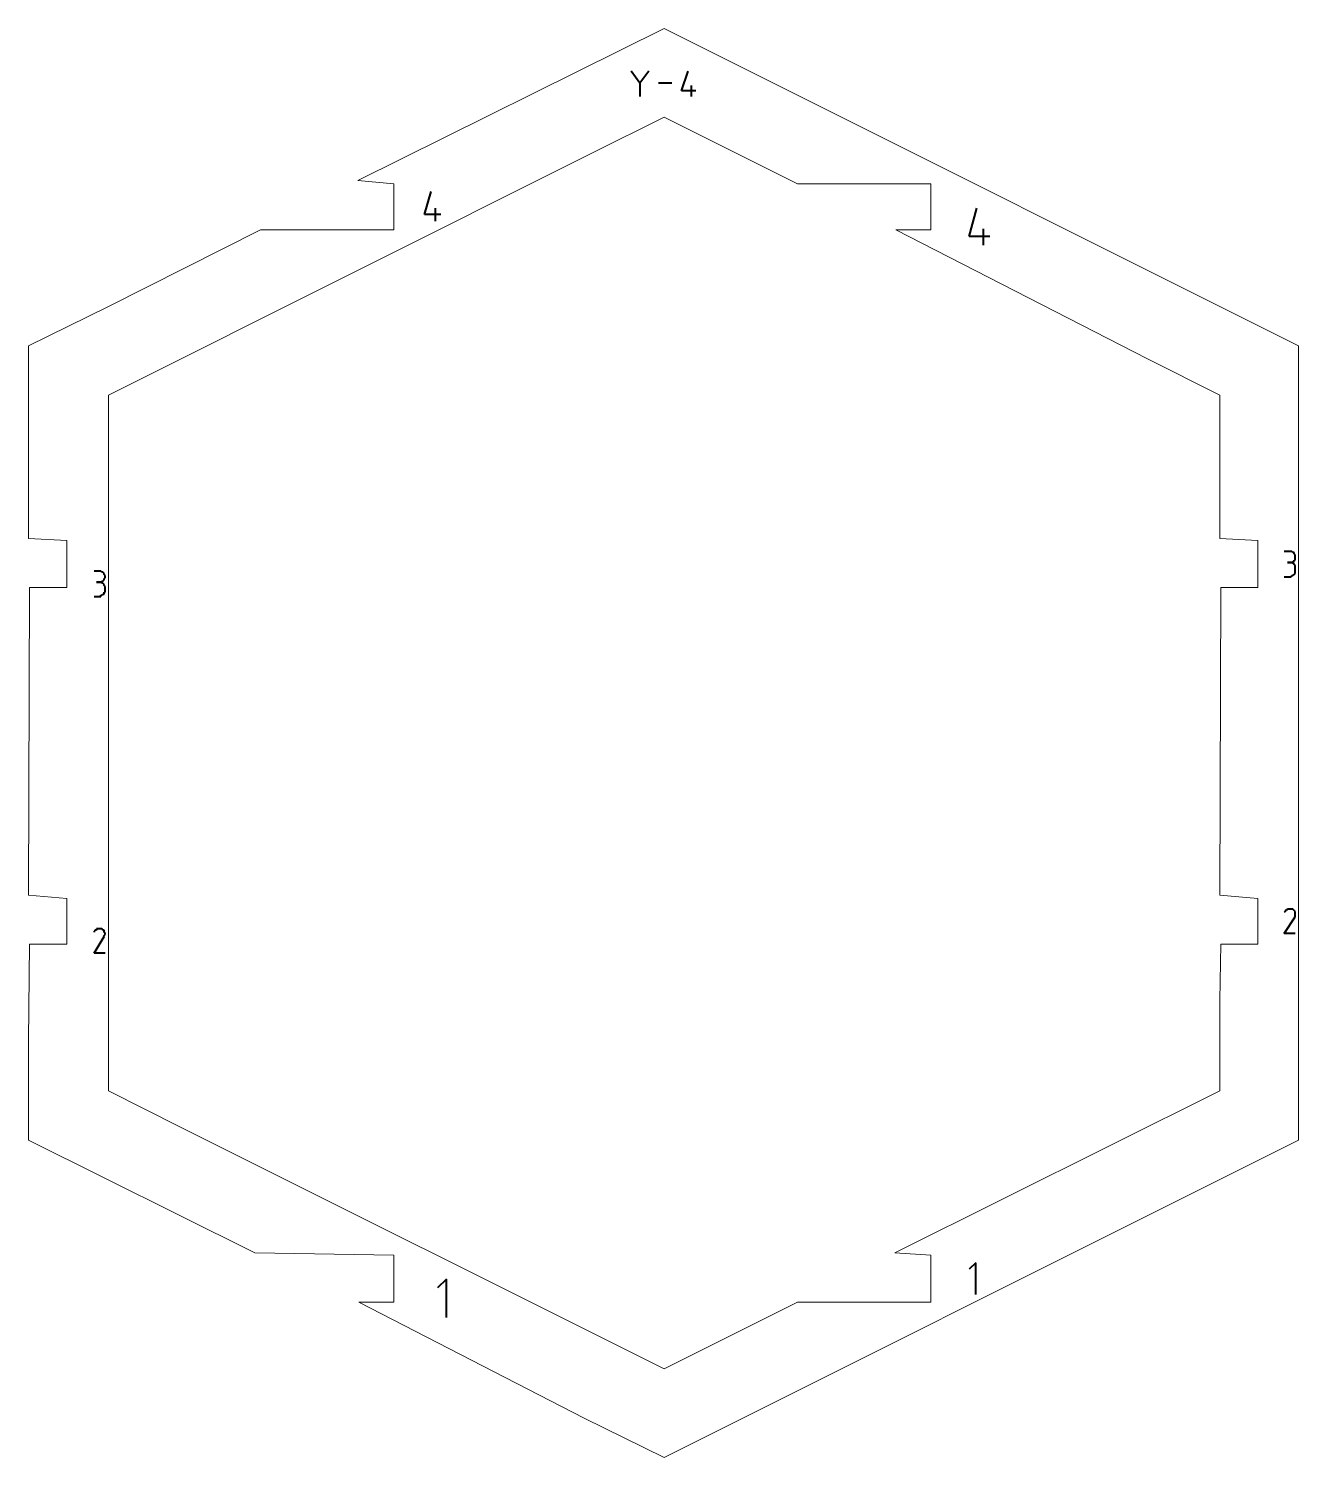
# Model space of a CAD drawing. Header units: centimetres. Extents: x -11.8 to 14.4, y -10.2 to 6.2.
# Drawn here: x 2.31 to 8.11, y -3.38 to 3.15 of the extents above; entities that cross this region are included whole.
import ezdxf

# ---------------------------------------------------------------- set-up
doc = ezdxf.new("R2010")
doc.units = ezdxf.units.CM
doc.header["$MEASUREMENT"] = 0
doc.layers.add('layer 1', color=7, linetype='Continuous')

msp = doc.modelspace()

# ---------------------------------------------------------------- linework, layer by layer
at = {"layer": 'layer 1', "color": 5, "lineweight": 13}
for points in [[(5.21385, 3.14612), (5.21385, 3.14612), (3.8138, 2.45106), (3.8138, 2.45106)], [(5.57394, 2.96607), (5.57394, 2.96607), (5.21385, 3.14612), (5.21385, 3.14612)], [(8.11408, 1.69607), (8.11408, 1.69607), (5.57394, 2.96607), (5.57394, 2.96607)], [(8.11408, 1.69607), (8.11408, 1.69607), (5.57394, 2.96607), (5.57394, 2.96607)], [(4.8839, 2.57607), (4.8839, 2.57607), (5.21385, 2.74104), (5.21385, 2.74104)], [(4.8839, 2.57607), (4.8839, 2.57607), (5.21385, 2.74104), (5.21385, 2.74104)], [(5.21385, 2.74104), (5.21385, 2.74104), (5.82397, 2.43611), (5.82397, 2.43611)], [(5.21385, 2.74104), (5.21385, 2.74104), (5.82397, 2.43611), (5.82397, 2.43611)], [(2.67371, 1.47104), (2.67371, 1.47104), (4.8839, 2.57607), (4.8839, 2.57607)], [(2.67371, 1.47104), (2.67371, 1.47104), (4.8839, 2.57607), (4.8839, 2.57607)], [(3.8138, 2.45106), (3.8138, 2.45106), (3.97877, 2.43611), (3.97877, 2.43611)], [(3.8138, 2.45106), (3.8138, 2.45106), (3.97877, 2.43611), (3.97877, 2.43611)], [(3.97877, 2.43611), (3.97877, 2.43611), (3.97877, 2.22603), (3.97877, 2.22603)], [(3.97877, 2.43611), (3.97877, 2.43611), (3.97877, 2.22603), (3.97877, 2.22603)], [(5.82397, 2.43611), (5.82397, 2.43611), (6.43397, 2.43611), (6.43397, 2.43611)], [(5.82397, 2.43611), (5.82397, 2.43611), (6.43397, 2.43611), (6.43397, 2.43611)], [(6.43397, 2.43611), (6.43397, 2.43611), (6.43397, 2.22603), (6.43397, 2.22603)], [(6.43397, 2.43611), (6.43397, 2.43611), (6.43397, 2.22603), (6.43397, 2.22603)], [(3.36877, 2.22603), (3.36877, 2.22603), (2.67371, 1.87612), (2.67371, 1.87612)], [(3.36877, 2.22603), (3.36877, 2.22603), (2.67371, 1.87612), (2.67371, 1.87612)], [(3.97877, 2.22603), (3.97877, 2.22603), (3.36877, 2.22603), (3.36877, 2.22603)], [(3.97877, 2.22603), (3.97877, 2.22603), (3.36877, 2.22603), (3.36877, 2.22603)], [(6.43397, 2.22603), (6.43397, 2.22603), (6.27403, 2.22603), (6.27403, 2.22603)], [(6.27403, 2.22603), (6.27403, 2.22603), (7.42404, 1.63601), (7.42404, 1.63601)], [(6.43397, 2.22603), (6.43397, 2.22603), (6.27403, 2.22603), (6.27403, 2.22603)], [(6.27403, 2.22603), (6.27403, 2.22603), (7.42404, 1.63601), (7.42404, 1.63601)], [(2.67371, 1.87612), (2.67371, 1.87612), (2.30872, 1.69607), (2.30872, 1.69607)], [(2.67371, 1.87612), (2.67371, 1.87612), (2.30872, 1.69607), (2.30872, 1.69607)], [(2.30872, 1.69607), (2.30872, 1.69607), (2.30872, 0.81606), (2.30872, 0.81606)], [(2.30872, 1.69607), (2.30872, 1.69607), (2.30872, 0.81606), (2.30872, 0.81606)], [(7.42404, 1.63601), (7.42404, 1.63601), (7.75411, 1.47104), (7.75411, 1.47104)], [(7.42404, 1.63601), (7.42404, 1.63601), (7.75411, 1.47104), (7.75411, 1.47104)], [(8.11408, 1.24099), (8.11408, 1.24099), (8.11408, 1.69607), (8.11408, 1.69607)], [(8.11408, 1.24099), (8.11408, 1.24099), (8.11408, 1.69607), (8.11408, 1.69607)], [(2.67371, 1.06107), (2.67371, 1.06107), (2.67371, 1.47104), (2.67371, 1.47104)], [(2.67371, 1.06107), (2.67371, 1.06107), (2.67371, 1.47104), (2.67371, 1.47104)], [(7.75411, 1.47104), (7.75411, 1.47104), (7.75411, 0.81606), (7.75411, 0.81606)], [(7.75411, 1.47104), (7.75411, 1.47104), (7.75411, 0.81606), (7.75411, 0.81606)], [(8.11408, -1.93402), (8.11408, -1.93402), (8.11408, 1.24099), (8.11408, 1.24099)], [(8.11408, -1.93402), (8.11408, -1.93402), (8.11408, 1.24099), (8.11408, 1.24099)], [(2.67371, -1.70912), (2.67371, -1.70912), (2.67371, 1.06107), (2.67371, 1.06107)], [(2.67371, -1.70912), (2.67371, -1.70912), (2.67371, 1.06107), (2.67371, 1.06107)], [(2.30872, 0.81606), (2.30872, 0.81606), (2.48374, 0.80601), (2.48374, 0.80601)], [(2.30872, 0.81606), (2.30872, 0.81606), (2.48374, 0.80601), (2.48374, 0.80601)], [(2.48374, 0.80601), (2.48374, 0.80601), (2.48374, 0.59104), (2.48374, 0.59104)], [(2.48374, 0.80601), (2.48374, 0.80601), (2.48374, 0.59104), (2.48374, 0.59104)], [(7.75411, 0.81606), (7.75411, 0.81606), (7.92913, 0.80601), (7.92913, 0.80601)], [(7.75411, 0.81606), (7.75411, 0.81606), (7.92913, 0.80601), (7.92913, 0.80601)], [(7.92913, 0.80601), (7.92913, 0.80601), (7.92913, 0.59104), (7.92913, 0.59104)], [(7.92913, 0.80601), (7.92913, 0.80601), (7.92913, 0.59104), (7.92913, 0.59104)], [(2.31361, 0.59104), (2.31361, 0.59104), (2.30872, -0.81404), (2.30872, -0.81404)], [(2.31361, 0.59104), (2.31361, 0.59104), (2.30872, -0.81404), (2.30872, -0.81404)], [(2.48374, 0.59104), (2.48374, 0.59104), (2.31361, 0.59104), (2.31361, 0.59104)], [(2.48374, 0.59104), (2.48374, 0.59104), (2.31361, 0.59104), (2.31361, 0.59104)], [(7.75914, 0.59104), (7.75914, 0.59104), (7.75411, -0.81404), (7.75411, -0.81404)], [(7.75914, 0.59104), (7.75914, 0.59104), (7.75411, -0.81404), (7.75411, -0.81404)], [(7.92913, 0.59104), (7.92913, 0.59104), (7.75914, 0.59104), (7.75914, 0.59104)], [(7.92913, 0.59104), (7.92913, 0.59104), (7.75914, 0.59104), (7.75914, 0.59104)], [(2.30872, -0.81404), (2.30872, -0.81404), (2.48374, -0.82899), (2.48374, -0.82899)], [(2.30872, -0.81404), (2.30872, -0.81404), (2.48374, -0.82899), (2.48374, -0.82899)], [(2.48374, -0.82899), (2.48374, -0.82899), (2.48374, -1.03907), (2.48374, -1.03907)], [(2.48374, -0.82899), (2.48374, -0.82899), (2.48374, -1.03907), (2.48374, -1.03907)], [(7.75411, -0.81404), (7.75411, -0.81404), (7.92913, -0.82899), (7.92913, -0.82899)], [(7.75411, -0.81404), (7.75411, -0.81404), (7.92913, -0.82899), (7.92913, -0.82899)], [(7.92913, -0.82899), (7.92913, -0.82899), (7.92913, -1.03907), (7.92913, -1.03907)], [(7.92913, -0.82899), (7.92913, -0.82899), (7.92913, -1.03907), (7.92913, -1.03907)], [(2.31361, -1.03907), (2.31361, -1.03907), (2.30872, -1.47907), (2.30872, -1.47907)], [(2.31361, -1.03907), (2.31361, -1.03907), (2.30872, -1.47907), (2.30872, -1.47907)], [(2.48374, -1.03907), (2.48374, -1.03907), (2.31361, -1.03907), (2.31361, -1.03907)], [(2.48374, -1.03907), (2.48374, -1.03907), (2.31361, -1.03907), (2.31361, -1.03907)], [(7.75914, -1.03907), (7.75914, -1.03907), (7.75411, -1.29412), (7.75411, -1.29412)], [(7.75914, -1.03907), (7.75914, -1.03907), (7.75411, -1.29412), (7.75411, -1.29412)], [(7.92913, -1.03907), (7.92913, -1.03907), (7.75914, -1.03907), (7.75914, -1.03907)], [(7.92913, -1.03907), (7.92913, -1.03907), (7.75914, -1.03907), (7.75914, -1.03907)], [(7.75411, -1.29412), (7.75411, -1.29412), (7.75411, -1.70912), (7.75411, -1.70912)], [(7.75411, -1.29412), (7.75411, -1.29412), (7.75411, -1.70912), (7.75411, -1.70912)], [(2.30872, -1.47907), (2.30872, -1.47907), (2.30872, -1.93402), (2.30872, -1.93402)], [(2.30872, -1.47907), (2.30872, -1.47907), (2.30872, -1.93402), (2.30872, -1.93402)], [(3.00378, -1.87409), (3.00378, -1.87409), (2.67371, -1.70912), (2.67371, -1.70912)], [(3.00378, -1.87409), (3.00378, -1.87409), (2.67371, -1.70912), (2.67371, -1.70912)], [(7.75411, -1.70912), (7.75411, -1.70912), (6.269, -2.44916), (6.269, -2.44916)], [(7.75411, -1.70912), (7.75411, -1.70912), (6.269, -2.44916), (6.269, -2.44916)], [(5.21385, -2.97912), (5.21385, -2.97912), (3.00378, -1.87409), (3.00378, -1.87409)], [(5.21385, -2.97912), (5.21385, -2.97912), (3.00378, -1.87409), (3.00378, -1.87409)], [(2.30872, -1.93402), (2.30872, -1.93402), (3.34377, -2.44916), (3.34377, -2.44916)], [(2.30872, -1.93402), (2.30872, -1.93402), (3.34377, -2.44916), (3.34377, -2.44916)], [(7.75411, -2.11407), (7.75411, -2.11407), (8.11408, -1.93402), (8.11408, -1.93402)], [(7.75411, -2.11407), (7.75411, -2.11407), (8.11408, -1.93402), (8.11408, -1.93402)], [(5.21385, -3.3842), (5.21385, -3.3842), (7.75411, -2.11407), (7.75411, -2.11407)], [(5.21385, -3.3842), (5.21385, -3.3842), (7.75411, -2.11407), (7.75411, -2.11407)], [(3.34377, -2.44916), (3.34377, -2.44916), (3.97877, -2.45909), (3.97877, -2.45909)], [(3.34377, -2.44916), (3.34377, -2.44916), (3.97877, -2.45909), (3.97877, -2.45909)], [(3.97877, -2.45909), (3.97877, -2.45909), (3.97877, -2.67406), (3.97877, -2.67406)], [(3.97877, -2.45909), (3.97877, -2.45909), (3.97877, -2.67406), (3.97877, -2.67406)], [(6.269, -2.44916), (6.269, -2.44916), (6.43397, -2.45909), (6.43397, -2.45909)], [(6.269, -2.44916), (6.269, -2.44916), (6.43397, -2.45909), (6.43397, -2.45909)], [(6.43397, -2.45909), (6.43397, -2.45909), (6.43397, -2.67406), (6.43397, -2.67406)], [(6.43397, -2.45909), (6.43397, -2.45909), (6.43397, -2.67406), (6.43397, -2.67406)], [(3.97877, -2.67406), (3.97877, -2.67406), (3.81882, -2.67406), (3.81882, -2.67406)], [(3.81882, -2.67406), (3.81882, -2.67406), (4.84885, -3.20415), (4.84885, -3.20415)], [(3.97877, -2.67406), (3.97877, -2.67406), (3.81882, -2.67406), (3.81882, -2.67406)], [(3.81882, -2.67406), (3.81882, -2.67406), (4.84885, -3.20415), (4.84885, -3.20415)], [(5.82397, -2.67406), (5.82397, -2.67406), (5.54391, -2.81416), (5.54391, -2.81416)], [(5.82397, -2.67406), (5.82397, -2.67406), (5.54391, -2.81416), (5.54391, -2.81416)], [(6.43397, -2.67406), (6.43397, -2.67406), (5.82397, -2.67406), (5.82397, -2.67406)], [(6.43397, -2.67406), (6.43397, -2.67406), (5.82397, -2.67406), (5.82397, -2.67406)], [(5.54391, -2.81416), (5.54391, -2.81416), (5.21385, -2.97912), (5.21385, -2.97912)], [(5.54391, -2.81416), (5.54391, -2.81416), (5.21385, -2.97912), (5.21385, -2.97912)], [(4.84885, -3.20415), (4.84885, -3.20415), (5.21385, -3.3842), (5.21385, -3.3842)], [(4.84885, -3.20415), (4.84885, -3.20415), (5.21385, -3.3842), (5.21385, -3.3842)]]:
    msp.add_open_spline(points, degree=3, dxfattribs=at)
at = {"layer": 'layer 1', "color": 1, "lineweight": 40}
for points in [[(5.10391, 2.89609), (5.10391, 2.89609), (5.06382, 2.95112), (5.06382, 2.95112)], [(5.10391, 2.89609), (5.10391, 2.89609), (5.06382, 2.95112), (5.06382, 2.95112)], [(5.14386, 2.95112), (5.14386, 2.95112), (5.10391, 2.89609), (5.10391, 2.89609)], [(5.14386, 2.95112), (5.14386, 2.95112), (5.10391, 2.89609), (5.10391, 2.89609)], [(5.29388, 2.86103), (5.29388, 2.86103), (5.32391, 2.95112), (5.32391, 2.95112)], [(5.29388, 2.86103), (5.29388, 2.86103), (5.32391, 2.95112), (5.32391, 2.95112)], [(5.10391, 2.90111), (5.10391, 2.90111), (5.10391, 2.83603), (5.10391, 2.83603)], [(5.10391, 2.90111), (5.10391, 2.90111), (5.10391, 2.83603), (5.10391, 2.83603)], [(5.2489, 2.89609), (5.2489, 2.89609), (5.18884, 2.89609), (5.18884, 2.89609)], [(5.2489, 2.89609), (5.2489, 2.89609), (5.18884, 2.89609), (5.18884, 2.89609)], [(5.33886, 2.83603), (5.33886, 2.83603), (5.33886, 2.88603), (5.33886, 2.88603)], [(5.33886, 2.83603), (5.33886, 2.83603), (5.33886, 2.88603), (5.33886, 2.88603)], [(5.35897, 2.86103), (5.35897, 2.86103), (5.29388, 2.86103), (5.29388, 2.86103)], [(5.35897, 2.86103), (5.35897, 2.86103), (5.29388, 2.86103), (5.29388, 2.86103)], [(4.11886, 2.29601), (4.11886, 2.29601), (4.14876, 2.40105), (4.14876, 2.40105)], [(4.11886, 2.29601), (4.11886, 2.29601), (4.14876, 2.40105), (4.14876, 2.40105)], [(4.19387, 2.29601), (4.19387, 2.29601), (4.11886, 2.29601), (4.11886, 2.29601)], [(4.19387, 2.29601), (4.19387, 2.29601), (4.11886, 2.29601), (4.11886, 2.29601)], [(4.16887, 2.26611), (4.16887, 2.26611), (4.16887, 2.32604), (4.16887, 2.32604)], [(4.16887, 2.26611), (4.16887, 2.26611), (4.16887, 2.32604), (4.16887, 2.32604)], [(6.60899, 2.19613), (6.60899, 2.19613), (6.64405, 2.32604), (6.64405, 2.32604)], [(6.60899, 2.19613), (6.60899, 2.19613), (6.64405, 2.32604), (6.64405, 2.32604)], [(6.67395, 2.15605), (6.67395, 2.15605), (6.67395, 2.23106), (6.67395, 2.23106)], [(6.67395, 2.15605), (6.67395, 2.15605), (6.67395, 2.23106), (6.67395, 2.23106)], [(6.70398, 2.19613), (6.70398, 2.19613), (6.60899, 2.19613), (6.60899, 2.19613)], [(6.70398, 2.19613), (6.70398, 2.19613), (6.60899, 2.19613), (6.60899, 2.19613)], [(8.07412, 0.756), (8.07412, 0.756), (8.04912, 0.756), (8.04912, 0.756)], [(8.07412, 0.756), (8.07412, 0.756), (8.04912, 0.756), (8.04912, 0.756)], [(8.07915, 0.756), (8.07915, 0.756), (8.07412, 0.756), (8.07412, 0.756)], [(8.07915, 0.756), (8.07915, 0.756), (8.07412, 0.756), (8.07412, 0.756)], [(8.08405, 0.756), (8.08405, 0.756), (8.07915, 0.756), (8.07915, 0.756)], [(8.08405, 0.756), (8.08405, 0.756), (8.07915, 0.756), (8.07915, 0.756)], [(8.08907, 0.75098), (8.08907, 0.75098), (8.08405, 0.756), (8.08405, 0.756)], [(8.08907, 0.75098), (8.08907, 0.75098), (8.08405, 0.756), (8.08405, 0.756)], [(8.0941, 0.75098), (8.0941, 0.75098), (8.08907, 0.75098), (8.08907, 0.75098)], [(8.0941, 0.75098), (8.0941, 0.75098), (8.08907, 0.75098), (8.08907, 0.75098)], [(8.0941, 0.74595), (8.0941, 0.74595), (8.0941, 0.75098), (8.0941, 0.75098)], [(8.0941, 0.74595), (8.0941, 0.74595), (8.0941, 0.75098), (8.0941, 0.75098)], [(8.09913, 0.74106), (8.09913, 0.74106), (8.0941, 0.74595), (8.0941, 0.74595)], [(8.09913, 0.74106), (8.09913, 0.74106), (8.0941, 0.74595), (8.0941, 0.74595)], [(8.09913, 0.73603), (8.09913, 0.73603), (8.09913, 0.74106), (8.09913, 0.74106)], [(8.09913, 0.74106), (8.09913, 0.74106), (8.09913, 0.74106), (8.09913, 0.74106)], [(8.09913, 0.73603), (8.09913, 0.73603), (8.09913, 0.74106), (8.09913, 0.74106)], [(8.09913, 0.74106), (8.09913, 0.74106), (8.09913, 0.74106), (8.09913, 0.74106)], [(8.09913, 0.731), (8.09913, 0.731), (8.09913, 0.73603), (8.09913, 0.73603)], [(8.09913, 0.731), (8.09913, 0.731), (8.09913, 0.73603), (8.09913, 0.73603)], [(8.09913, 0.72597), (8.09913, 0.72597), (8.09913, 0.731), (8.09913, 0.731)], [(8.09913, 0.731), (8.09913, 0.731), (8.09913, 0.731), (8.09913, 0.731)], [(8.09913, 0.72597), (8.09913, 0.72597), (8.09913, 0.731), (8.09913, 0.731)], [(8.09913, 0.731), (8.09913, 0.731), (8.09913, 0.731), (8.09913, 0.731)], [(8.09913, 0.72108), (8.09913, 0.72108), (8.09913, 0.72597), (8.09913, 0.72597)], [(8.09913, 0.72108), (8.09913, 0.72108), (8.09913, 0.72597), (8.09913, 0.72597)], [(8.09913, 0.71605), (8.09913, 0.71605), (8.09913, 0.72108), (8.09913, 0.72108)], [(8.09913, 0.71605), (8.09913, 0.71605), (8.09913, 0.72108), (8.09913, 0.72108)], [(2.63376, 0.66605), (2.63376, 0.66605), (2.60875, 0.66605), (2.60875, 0.66605)], [(2.63376, 0.66605), (2.63376, 0.66605), (2.60875, 0.66605), (2.60875, 0.66605)], [(2.63865, 0.66605), (2.63865, 0.66605), (2.63376, 0.66605), (2.63376, 0.66605)], [(2.63865, 0.66605), (2.63865, 0.66605), (2.63376, 0.66605), (2.63376, 0.66605)], [(2.64368, 0.66102), (2.64368, 0.66102), (2.63865, 0.66605), (2.63865, 0.66605)], [(2.63865, 0.66605), (2.63865, 0.66605), (2.63865, 0.66605), (2.63865, 0.66605)], [(2.64368, 0.66102), (2.64368, 0.66102), (2.63865, 0.66605), (2.63865, 0.66605)], [(2.63865, 0.66605), (2.63865, 0.66605), (2.63865, 0.66605), (2.63865, 0.66605)], [(2.6487, 0.66102), (2.6487, 0.66102), (2.64368, 0.66102), (2.64368, 0.66102)], [(2.6487, 0.66102), (2.6487, 0.66102), (2.64368, 0.66102), (2.64368, 0.66102)], [(2.65374, 0.65599), (2.65374, 0.65599), (2.6487, 0.66102), (2.6487, 0.66102)], [(2.65374, 0.65599), (2.65374, 0.65599), (2.6487, 0.66102), (2.6487, 0.66102)], [(2.65374, 0.65096), (2.65374, 0.65096), (2.65374, 0.65599), (2.65374, 0.65599)], [(2.65374, 0.65096), (2.65374, 0.65096), (2.65374, 0.65599), (2.65374, 0.65599)], [(8.07412, 0.706), (8.07412, 0.706), (8.06407, 0.706), (8.06407, 0.706)], [(8.06407, 0.706), (8.06407, 0.706), (8.07412, 0.706), (8.07412, 0.706)], [(8.07412, 0.706), (8.07412, 0.706), (8.06407, 0.706), (8.06407, 0.706)], [(8.06407, 0.706), (8.06407, 0.706), (8.07412, 0.706), (8.07412, 0.706)], [(8.07915, 0.706), (8.07915, 0.706), (8.07412, 0.706), (8.07412, 0.706)], [(8.07412, 0.706), (8.07412, 0.706), (8.07412, 0.706), (8.07412, 0.706)], [(8.07412, 0.706), (8.07412, 0.706), (8.07915, 0.706), (8.07915, 0.706)], [(8.07915, 0.706), (8.07915, 0.706), (8.07412, 0.706), (8.07412, 0.706)], [(8.07412, 0.706), (8.07412, 0.706), (8.07412, 0.706), (8.07412, 0.706)], [(8.07412, 0.706), (8.07412, 0.706), (8.07915, 0.706), (8.07915, 0.706)], [(8.08405, 0.706), (8.08405, 0.706), (8.07915, 0.706), (8.07915, 0.706)], [(8.07915, 0.706), (8.07915, 0.706), (8.08405, 0.706), (8.08405, 0.706)], [(8.08405, 0.706), (8.08405, 0.706), (8.07915, 0.706), (8.07915, 0.706)], [(8.07915, 0.706), (8.07915, 0.706), (8.08405, 0.706), (8.08405, 0.706)], [(8.08405, 0.706), (8.08405, 0.706), (8.08907, 0.71103), (8.08907, 0.71103)], [(8.08405, 0.706), (8.08405, 0.706), (8.08907, 0.71103), (8.08907, 0.71103)], [(8.08907, 0.70097), (8.08907, 0.70097), (8.08405, 0.706), (8.08405, 0.706)], [(8.08907, 0.70097), (8.08907, 0.70097), (8.08405, 0.706), (8.08405, 0.706)], [(8.08907, 0.71103), (8.08907, 0.71103), (8.0941, 0.71103), (8.0941, 0.71103)], [(8.08907, 0.71103), (8.08907, 0.71103), (8.0941, 0.71103), (8.0941, 0.71103)], [(8.0941, 0.70097), (8.0941, 0.70097), (8.08907, 0.70097), (8.08907, 0.70097)], [(8.0941, 0.70097), (8.0941, 0.70097), (8.08907, 0.70097), (8.08907, 0.70097)], [(8.0941, 0.71103), (8.0941, 0.71103), (8.0941, 0.71605), (8.0941, 0.71605)], [(8.0941, 0.71605), (8.0941, 0.71605), (8.09913, 0.71605), (8.09913, 0.71605)], [(8.0941, 0.71103), (8.0941, 0.71103), (8.0941, 0.71605), (8.0941, 0.71605)], [(8.0941, 0.71605), (8.0941, 0.71605), (8.09913, 0.71605), (8.09913, 0.71605)], [(8.0941, 0.69608), (8.0941, 0.69608), (8.0941, 0.70097), (8.0941, 0.70097)], [(8.0941, 0.69608), (8.0941, 0.69608), (8.0941, 0.70097), (8.0941, 0.70097)], [(8.09913, 0.69105), (8.09913, 0.69105), (8.0941, 0.69608), (8.0941, 0.69608)], [(8.09913, 0.69105), (8.09913, 0.69105), (8.0941, 0.69608), (8.0941, 0.69608)], [(8.0941, 0.65096), (8.0941, 0.65096), (8.09913, 0.65599), (8.09913, 0.65599)], [(8.0941, 0.65096), (8.0941, 0.65096), (8.09913, 0.65599), (8.09913, 0.65599)], [(8.09913, 0.68602), (8.09913, 0.68602), (8.09913, 0.69105), (8.09913, 0.69105)], [(8.09913, 0.69105), (8.09913, 0.69105), (8.09913, 0.69105), (8.09913, 0.69105)], [(8.09913, 0.68602), (8.09913, 0.68602), (8.09913, 0.69105), (8.09913, 0.69105)], [(8.09913, 0.69105), (8.09913, 0.69105), (8.09913, 0.69105), (8.09913, 0.69105)], [(8.09913, 0.681), (8.09913, 0.681), (8.09913, 0.68602), (8.09913, 0.68602)], [(8.09913, 0.681), (8.09913, 0.681), (8.09913, 0.68602), (8.09913, 0.68602)], [(8.09913, 0.66605), (8.09913, 0.66605), (8.09913, 0.681), (8.09913, 0.681)], [(8.09913, 0.681), (8.09913, 0.681), (8.09913, 0.681), (8.09913, 0.681)], [(8.09913, 0.66605), (8.09913, 0.66605), (8.09913, 0.681), (8.09913, 0.681)], [(8.09913, 0.681), (8.09913, 0.681), (8.09913, 0.681), (8.09913, 0.681)], [(8.09913, 0.66102), (8.09913, 0.66102), (8.09913, 0.66605), (8.09913, 0.66605)], [(8.09913, 0.66102), (8.09913, 0.66102), (8.09913, 0.66605), (8.09913, 0.66605)], [(8.09913, 0.65599), (8.09913, 0.65599), (8.09913, 0.66102), (8.09913, 0.66102)], [(8.09913, 0.66102), (8.09913, 0.66102), (8.09913, 0.66102), (8.09913, 0.66102)], [(8.09913, 0.65599), (8.09913, 0.65599), (8.09913, 0.66102), (8.09913, 0.66102)], [(8.09913, 0.66102), (8.09913, 0.66102), (8.09913, 0.66102), (8.09913, 0.66102)], [(2.63376, 0.61604), (2.63376, 0.61604), (2.61867, 0.61604), (2.61867, 0.61604)], [(2.61867, 0.61604), (2.61867, 0.61604), (2.63376, 0.61604), (2.63376, 0.61604)], [(2.63376, 0.61604), (2.63376, 0.61604), (2.61867, 0.61604), (2.61867, 0.61604)], [(2.61867, 0.61604), (2.61867, 0.61604), (2.63376, 0.61604), (2.63376, 0.61604)], [(2.63865, 0.61604), (2.63865, 0.61604), (2.63376, 0.61604), (2.63376, 0.61604)], [(2.63376, 0.61604), (2.63376, 0.61604), (2.63376, 0.61604), (2.63376, 0.61604)], [(2.63376, 0.61604), (2.63376, 0.61604), (2.63865, 0.61604), (2.63865, 0.61604)], [(2.63865, 0.61604), (2.63865, 0.61604), (2.63376, 0.61604), (2.63376, 0.61604)], [(2.63376, 0.61604), (2.63376, 0.61604), (2.63376, 0.61604), (2.63376, 0.61604)], [(2.63376, 0.61604), (2.63376, 0.61604), (2.63865, 0.61604), (2.63865, 0.61604)], [(2.63865, 0.61604), (2.63865, 0.61604), (2.64368, 0.62107), (2.64368, 0.62107)], [(2.63865, 0.61604), (2.63865, 0.61604), (2.64368, 0.62107), (2.64368, 0.62107)], [(2.64368, 0.61101), (2.64368, 0.61101), (2.63865, 0.61604), (2.63865, 0.61604)], [(2.63865, 0.61604), (2.63865, 0.61604), (2.63865, 0.61604), (2.63865, 0.61604)], [(2.63865, 0.61604), (2.63865, 0.61604), (2.63865, 0.61604), (2.63865, 0.61604)], [(2.64368, 0.61101), (2.64368, 0.61101), (2.63865, 0.61604), (2.63865, 0.61604)], [(2.63865, 0.61604), (2.63865, 0.61604), (2.63865, 0.61604), (2.63865, 0.61604)], [(2.63865, 0.61604), (2.63865, 0.61604), (2.63865, 0.61604), (2.63865, 0.61604)], [(2.64368, 0.62107), (2.64368, 0.62107), (2.6487, 0.62107), (2.6487, 0.62107)], [(2.64368, 0.62107), (2.64368, 0.62107), (2.6487, 0.62107), (2.6487, 0.62107)], [(2.6487, 0.61101), (2.6487, 0.61101), (2.64368, 0.61101), (2.64368, 0.61101)], [(2.6487, 0.61101), (2.6487, 0.61101), (2.64368, 0.61101), (2.64368, 0.61101)], [(2.6487, 0.62107), (2.6487, 0.62107), (2.65374, 0.62596), (2.65374, 0.62596)], [(2.6487, 0.62107), (2.6487, 0.62107), (2.65374, 0.62596), (2.65374, 0.62596)], [(2.65374, 0.60599), (2.65374, 0.60599), (2.6487, 0.61101), (2.6487, 0.61101)], [(2.65374, 0.60599), (2.65374, 0.60599), (2.6487, 0.61101), (2.6487, 0.61101)], [(2.65876, 0.64607), (2.65876, 0.64607), (2.65374, 0.65096), (2.65374, 0.65096)], [(2.65374, 0.65096), (2.65374, 0.65096), (2.65374, 0.65096), (2.65374, 0.65096)], [(2.65876, 0.64607), (2.65876, 0.64607), (2.65374, 0.65096), (2.65374, 0.65096)], [(2.65374, 0.65096), (2.65374, 0.65096), (2.65374, 0.65096), (2.65374, 0.65096)], [(2.65374, 0.63099), (2.65374, 0.63099), (2.65876, 0.63602), (2.65876, 0.63602)], [(2.65374, 0.63099), (2.65374, 0.63099), (2.65876, 0.63602), (2.65876, 0.63602)], [(2.65374, 0.62596), (2.65374, 0.62596), (2.65374, 0.63099), (2.65374, 0.63099)], [(2.65374, 0.62596), (2.65374, 0.62596), (2.65374, 0.63099), (2.65374, 0.63099)], [(2.65374, 0.62596), (2.65374, 0.62596), (2.65374, 0.62596), (2.65374, 0.62596)], [(2.65374, 0.62596), (2.65374, 0.62596), (2.65374, 0.62596), (2.65374, 0.62596)], [(2.65374, 0.60096), (2.65374, 0.60096), (2.65374, 0.60599), (2.65374, 0.60599)], [(2.65374, 0.60096), (2.65374, 0.60096), (2.65374, 0.60599), (2.65374, 0.60599)], [(2.65876, 0.59606), (2.65876, 0.59606), (2.65374, 0.60096), (2.65374, 0.60096)], [(2.65374, 0.60096), (2.65374, 0.60096), (2.65374, 0.60096), (2.65374, 0.60096)], [(2.65876, 0.59606), (2.65876, 0.59606), (2.65374, 0.60096), (2.65374, 0.60096)], [(2.65374, 0.60096), (2.65374, 0.60096), (2.65374, 0.60096), (2.65374, 0.60096)], [(2.65876, 0.64104), (2.65876, 0.64104), (2.65876, 0.64607), (2.65876, 0.64607)], [(2.65876, 0.64104), (2.65876, 0.64104), (2.65876, 0.64607), (2.65876, 0.64607)], [(2.65876, 0.63602), (2.65876, 0.63602), (2.65876, 0.64104), (2.65876, 0.64104)], [(2.65876, 0.64104), (2.65876, 0.64104), (2.65876, 0.64104), (2.65876, 0.64104)], [(2.65876, 0.63602), (2.65876, 0.63602), (2.65876, 0.64104), (2.65876, 0.64104)], [(2.65876, 0.64104), (2.65876, 0.64104), (2.65876, 0.64104), (2.65876, 0.64104)], [(2.65876, 0.59104), (2.65876, 0.59104), (2.65876, 0.59606), (2.65876, 0.59606)], [(2.65876, 0.59104), (2.65876, 0.59104), (2.65876, 0.59606), (2.65876, 0.59606)], [(2.65876, 0.57596), (2.65876, 0.57596), (2.65876, 0.59104), (2.65876, 0.59104)], [(2.65876, 0.59104), (2.65876, 0.59104), (2.65876, 0.59104), (2.65876, 0.59104)], [(2.65876, 0.57596), (2.65876, 0.57596), (2.65876, 0.59104), (2.65876, 0.59104)], [(2.65876, 0.59104), (2.65876, 0.59104), (2.65876, 0.59104), (2.65876, 0.59104)], [(8.04912, 0.64104), (8.04912, 0.64104), (8.07412, 0.64104), (8.07412, 0.64104)], [(8.04912, 0.64104), (8.04912, 0.64104), (8.07412, 0.64104), (8.07412, 0.64104)], [(8.07412, 0.64104), (8.07412, 0.64104), (8.07412, 0.64104), (8.07412, 0.64104)], [(8.07412, 0.64104), (8.07412, 0.64104), (8.07915, 0.64104), (8.07915, 0.64104)], [(8.07412, 0.64104), (8.07412, 0.64104), (8.07412, 0.64104), (8.07412, 0.64104)], [(8.07412, 0.64104), (8.07412, 0.64104), (8.07915, 0.64104), (8.07915, 0.64104)], [(8.07915, 0.64104), (8.07915, 0.64104), (8.08405, 0.64607), (8.08405, 0.64607)], [(8.07915, 0.64104), (8.07915, 0.64104), (8.08405, 0.64607), (8.08405, 0.64607)], [(8.08405, 0.64607), (8.08405, 0.64607), (8.08907, 0.64607), (8.08907, 0.64607)], [(8.08405, 0.64607), (8.08405, 0.64607), (8.08907, 0.64607), (8.08907, 0.64607)], [(8.08907, 0.64607), (8.08907, 0.64607), (8.0941, 0.65096), (8.0941, 0.65096)], [(8.08907, 0.64607), (8.08907, 0.64607), (8.0941, 0.65096), (8.0941, 0.65096)], [(8.0941, 0.65096), (8.0941, 0.65096), (8.0941, 0.65096), (8.0941, 0.65096)], [(8.0941, 0.65096), (8.0941, 0.65096), (8.0941, 0.65096), (8.0941, 0.65096)], [(2.60875, 0.55095), (2.60875, 0.55095), (2.63376, 0.55095), (2.63376, 0.55095)], [(2.60875, 0.55095), (2.60875, 0.55095), (2.63376, 0.55095), (2.63376, 0.55095)], [(2.63376, 0.55095), (2.63376, 0.55095), (2.63376, 0.55095), (2.63376, 0.55095)], [(2.63376, 0.55095), (2.63376, 0.55095), (2.63865, 0.55095), (2.63865, 0.55095)], [(2.63376, 0.55095), (2.63376, 0.55095), (2.63376, 0.55095), (2.63376, 0.55095)], [(2.63376, 0.55095), (2.63376, 0.55095), (2.63865, 0.55095), (2.63865, 0.55095)], [(2.63865, 0.55095), (2.63865, 0.55095), (2.63865, 0.55598), (2.63865, 0.55598)], [(2.63865, 0.55598), (2.63865, 0.55598), (2.64368, 0.55598), (2.64368, 0.55598)], [(2.63865, 0.55095), (2.63865, 0.55095), (2.63865, 0.55598), (2.63865, 0.55598)], [(2.63865, 0.55598), (2.63865, 0.55598), (2.64368, 0.55598), (2.64368, 0.55598)], [(2.64368, 0.55598), (2.64368, 0.55598), (2.6487, 0.56101), (2.6487, 0.56101)], [(2.64368, 0.55598), (2.64368, 0.55598), (2.6487, 0.56101), (2.6487, 0.56101)], [(2.6487, 0.56101), (2.6487, 0.56101), (2.65374, 0.56101), (2.65374, 0.56101)], [(2.6487, 0.56101), (2.6487, 0.56101), (2.65374, 0.56101), (2.65374, 0.56101)], [(2.65374, 0.56603), (2.65374, 0.56603), (2.65374, 0.57106), (2.65374, 0.57106)], [(2.65374, 0.57106), (2.65374, 0.57106), (2.65876, 0.57106), (2.65876, 0.57106)], [(2.65374, 0.56603), (2.65374, 0.56603), (2.65374, 0.57106), (2.65374, 0.57106)], [(2.65374, 0.57106), (2.65374, 0.57106), (2.65876, 0.57106), (2.65876, 0.57106)], [(2.65374, 0.56101), (2.65374, 0.56101), (2.65374, 0.56603), (2.65374, 0.56603)], [(2.65374, 0.56101), (2.65374, 0.56101), (2.65374, 0.56603), (2.65374, 0.56603)], [(2.65876, 0.57106), (2.65876, 0.57106), (2.65876, 0.57596), (2.65876, 0.57596)], [(2.65876, 0.57106), (2.65876, 0.57106), (2.65876, 0.57596), (2.65876, 0.57596)], [(8.05415, -0.88905), (8.05415, -0.88905), (8.04912, -0.89407), (8.04912, -0.89407)], [(8.05415, -0.88905), (8.05415, -0.88905), (8.04912, -0.89407), (8.04912, -0.89407)], [(8.04912, -0.98906), (8.04912, -0.98906), (8.09913, -0.91405), (8.09913, -0.91405)], [(8.04912, -0.98906), (8.04912, -0.98906), (8.09913, -0.91405), (8.09913, -0.91405)], [(8.05904, -0.88402), (8.05904, -0.88402), (8.05415, -0.88402), (8.05415, -0.88402)], [(8.05415, -0.88402), (8.05415, -0.88402), (8.05415, -0.88905), (8.05415, -0.88905)], [(8.05904, -0.88402), (8.05904, -0.88402), (8.05415, -0.88402), (8.05415, -0.88402)], [(8.05415, -0.88402), (8.05415, -0.88402), (8.05415, -0.88905), (8.05415, -0.88905)], [(8.06407, -0.87899), (8.06407, -0.87899), (8.05904, -0.88402), (8.05904, -0.88402)], [(8.06407, -0.87899), (8.06407, -0.87899), (8.05904, -0.88402), (8.05904, -0.88402)], [(8.0691, -0.87899), (8.0691, -0.87899), (8.06407, -0.87899), (8.06407, -0.87899)], [(8.0691, -0.87899), (8.0691, -0.87899), (8.06407, -0.87899), (8.06407, -0.87899)], [(8.07412, -0.87899), (8.07412, -0.87899), (8.0691, -0.87899), (8.0691, -0.87899)], [(8.0691, -0.87899), (8.0691, -0.87899), (8.0691, -0.87899), (8.0691, -0.87899)], [(8.07412, -0.87899), (8.07412, -0.87899), (8.0691, -0.87899), (8.0691, -0.87899)], [(8.0691, -0.87899), (8.0691, -0.87899), (8.0691, -0.87899), (8.0691, -0.87899)], [(8.07915, -0.87899), (8.07915, -0.87899), (8.07412, -0.87899), (8.07412, -0.87899)], [(8.07915, -0.87899), (8.07915, -0.87899), (8.07412, -0.87899), (8.07412, -0.87899)], [(8.08405, -0.87899), (8.08405, -0.87899), (8.07915, -0.87899), (8.07915, -0.87899)], [(8.08405, -0.87899), (8.08405, -0.87899), (8.07915, -0.87899), (8.07915, -0.87899)], [(8.08907, -0.87899), (8.08907, -0.87899), (8.08405, -0.87899), (8.08405, -0.87899)], [(8.08907, -0.87899), (8.08907, -0.87899), (8.08405, -0.87899), (8.08405, -0.87899)], [(8.0941, -0.88402), (8.0941, -0.88402), (8.08907, -0.87899), (8.08907, -0.87899)], [(8.08907, -0.87899), (8.08907, -0.87899), (8.08907, -0.87899), (8.08907, -0.87899)], [(8.0941, -0.88402), (8.0941, -0.88402), (8.08907, -0.87899), (8.08907, -0.87899)], [(8.08907, -0.87899), (8.08907, -0.87899), (8.08907, -0.87899), (8.08907, -0.87899)], [(8.09913, -0.88905), (8.09913, -0.88905), (8.0941, -0.88402), (8.0941, -0.88402)], [(8.0941, -0.88402), (8.0941, -0.88402), (8.0941, -0.88402), (8.0941, -0.88402)], [(8.09913, -0.88905), (8.09913, -0.88905), (8.0941, -0.88402), (8.0941, -0.88402)], [(8.0941, -0.88402), (8.0941, -0.88402), (8.0941, -0.88402), (8.0941, -0.88402)], [(8.09913, -0.89407), (8.09913, -0.89407), (8.09913, -0.88905), (8.09913, -0.88905)], [(8.09913, -0.89407), (8.09913, -0.89407), (8.09913, -0.88905), (8.09913, -0.88905)], [(8.09913, -0.8991), (8.09913, -0.8991), (8.09913, -0.89407), (8.09913, -0.89407)], [(8.09913, -0.8991), (8.09913, -0.8991), (8.09913, -0.89407), (8.09913, -0.89407)], [(8.09913, -0.904), (8.09913, -0.904), (8.09913, -0.8991), (8.09913, -0.8991)], [(8.09913, -0.904), (8.09913, -0.904), (8.09913, -0.8991), (8.09913, -0.8991)], [(8.09913, -0.90902), (8.09913, -0.90902), (8.09913, -0.904), (8.09913, -0.904)], [(8.09913, -0.904), (8.09913, -0.904), (8.09913, -0.904), (8.09913, -0.904)], [(8.09913, -0.90902), (8.09913, -0.90902), (8.09913, -0.904), (8.09913, -0.904)], [(8.09913, -0.904), (8.09913, -0.904), (8.09913, -0.904), (8.09913, -0.904)], [(8.09913, -0.91405), (8.09913, -0.91405), (8.09913, -0.90902), (8.09913, -0.90902)], [(8.09913, -0.91405), (8.09913, -0.91405), (8.09913, -0.90902), (8.09913, -0.90902)], [(8.09913, -0.91405), (8.09913, -0.91405), (8.09913, -0.91405), (8.09913, -0.91405)], [(8.09913, -0.91405), (8.09913, -0.91405), (8.09913, -0.91405), (8.09913, -0.91405)], [(8.09913, -0.91405), (8.09913, -0.91405), (8.09913, -0.91405), (8.09913, -0.91405)], [(8.09913, -0.91405), (8.09913, -0.91405), (8.09913, -0.91405), (8.09913, -0.91405)], [(8.09913, -0.91405), (8.09913, -0.91405), (8.09913, -0.91405), (8.09913, -0.91405)], [(8.09913, -0.91405), (8.09913, -0.91405), (8.09913, -0.91405), (8.09913, -0.91405)], [(8.09913, -0.91405), (8.09913, -0.91405), (8.09913, -0.91405), (8.09913, -0.91405)], [(8.09913, -0.91405), (8.09913, -0.91405), (8.09913, -0.91405), (8.09913, -0.91405)], [(8.09913, -0.91405), (8.09913, -0.91405), (8.09913, -0.91405), (8.09913, -0.91405)], [(8.09913, -0.91405), (8.09913, -0.91405), (8.09913, -0.91405), (8.09913, -0.91405)], [(8.09913, -0.91405), (8.09913, -0.91405), (8.09913, -0.91405), (8.09913, -0.91405)], [(8.09913, -0.91405), (8.09913, -0.91405), (8.09913, -0.91405), (8.09913, -0.91405)], [(8.09913, -0.91405), (8.09913, -0.91405), (8.09913, -0.91405), (8.09913, -0.91405)], [(8.09913, -0.91405), (8.09913, -0.91405), (8.09913, -0.91405), (8.09913, -0.91405)], [(8.09913, -0.91405), (8.09913, -0.91405), (8.09913, -0.91405), (8.09913, -0.91405)], [(8.09913, -0.91405), (8.09913, -0.91405), (8.09913, -0.91405), (8.09913, -0.91405)], [(8.09913, -0.91405), (8.09913, -0.91405), (8.09913, -0.91405), (8.09913, -0.91405)], [(8.09913, -0.91405), (8.09913, -0.91405), (8.09913, -0.91405), (8.09913, -0.91405)], [(8.09913, -0.91405), (8.09913, -0.91405), (8.09913, -0.91405), (8.09913, -0.91405)], [(8.09913, -0.91405), (8.09913, -0.91405), (8.09913, -0.91405), (8.09913, -0.91405)], [(8.09913, -0.91405), (8.09913, -0.91405), (8.09913, -0.91405), (8.09913, -0.91405)], [(8.09913, -0.91405), (8.09913, -0.91405), (8.09913, -0.91405), (8.09913, -0.91405)], [(2.61365, -0.97411), (2.61365, -0.97411), (2.60875, -0.97901), (2.60875, -0.97901)], [(2.61365, -0.97411), (2.61365, -0.97411), (2.60875, -0.97901), (2.60875, -0.97901)], [(2.60875, -0.97901), (2.60875, -0.97901), (2.60875, -0.98403), (2.60875, -0.98403)], [(2.60875, -0.97901), (2.60875, -0.97901), (2.60875, -0.98403), (2.60875, -0.98403)], [(2.61867, -0.97411), (2.61867, -0.97411), (2.61365, -0.97411), (2.61365, -0.97411)], [(2.61867, -0.97411), (2.61867, -0.97411), (2.61365, -0.97411), (2.61365, -0.97411)], [(2.62371, -0.96908), (2.62371, -0.96908), (2.61867, -0.96908), (2.61867, -0.96908)], [(2.61867, -0.96908), (2.61867, -0.96908), (2.61867, -0.97411), (2.61867, -0.97411)], [(2.62371, -0.96908), (2.62371, -0.96908), (2.61867, -0.96908), (2.61867, -0.96908)], [(2.61867, -0.96908), (2.61867, -0.96908), (2.61867, -0.97411), (2.61867, -0.97411)], [(2.62873, -0.96908), (2.62873, -0.96908), (2.62371, -0.96908), (2.62371, -0.96908)], [(2.62873, -0.96908), (2.62873, -0.96908), (2.62371, -0.96908), (2.62371, -0.96908)], [(2.63376, -0.96908), (2.63376, -0.96908), (2.62873, -0.96908), (2.62873, -0.96908)], [(2.63376, -0.96908), (2.63376, -0.96908), (2.62873, -0.96908), (2.62873, -0.96908)], [(2.63865, -0.96908), (2.63865, -0.96908), (2.63376, -0.96908), (2.63376, -0.96908)], [(2.63865, -0.96908), (2.63865, -0.96908), (2.63376, -0.96908), (2.63376, -0.96908)], [(2.64368, -0.96908), (2.64368, -0.96908), (2.63865, -0.96908), (2.63865, -0.96908)], [(2.63865, -0.96908), (2.63865, -0.96908), (2.63865, -0.96908), (2.63865, -0.96908)], [(2.64368, -0.96908), (2.64368, -0.96908), (2.63865, -0.96908), (2.63865, -0.96908)], [(2.63865, -0.96908), (2.63865, -0.96908), (2.63865, -0.96908), (2.63865, -0.96908)], [(2.6487, -0.97411), (2.6487, -0.97411), (2.64368, -0.96908), (2.64368, -0.96908)], [(2.64368, -0.96908), (2.64368, -0.96908), (2.64368, -0.96908), (2.64368, -0.96908)], [(2.6487, -0.97411), (2.6487, -0.97411), (2.64368, -0.96908), (2.64368, -0.96908)], [(2.64368, -0.96908), (2.64368, -0.96908), (2.64368, -0.96908), (2.64368, -0.96908)], [(2.65374, -0.97411), (2.65374, -0.97411), (2.6487, -0.97411), (2.6487, -0.97411)], [(2.65374, -0.97411), (2.65374, -0.97411), (2.6487, -0.97411), (2.6487, -0.97411)], [(2.65374, -0.97901), (2.65374, -0.97901), (2.65374, -0.97411), (2.65374, -0.97411)], [(2.65374, -0.97901), (2.65374, -0.97901), (2.65374, -0.97411), (2.65374, -0.97411)], [(2.65374, -0.98403), (2.65374, -0.98403), (2.65374, -0.97901), (2.65374, -0.97901)], [(2.65374, -0.98403), (2.65374, -0.98403), (2.65374, -0.97901), (2.65374, -0.97901)], [(2.60875, -1.07902), (2.60875, -1.07902), (2.65374, -1.00401), (2.65374, -1.00401)], [(2.60875, -1.07902), (2.60875, -1.07902), (2.65374, -1.00401), (2.65374, -1.00401)], [(2.65876, -0.98906), (2.65876, -0.98906), (2.65374, -0.98403), (2.65374, -0.98403)], [(2.65876, -0.98906), (2.65876, -0.98906), (2.65374, -0.98403), (2.65374, -0.98403)], [(2.65374, -0.99911), (2.65374, -0.99911), (2.65876, -0.99409), (2.65876, -0.99409)], [(2.65374, -0.99911), (2.65374, -0.99911), (2.65876, -0.99409), (2.65876, -0.99409)], [(2.65374, -1.00401), (2.65374, -1.00401), (2.65374, -0.99911), (2.65374, -0.99911)], [(2.65374, -1.00401), (2.65374, -1.00401), (2.65374, -0.99911), (2.65374, -0.99911)], [(2.65374, -1.00401), (2.65374, -1.00401), (2.65374, -1.00401), (2.65374, -1.00401)], [(2.65374, -1.00401), (2.65374, -1.00401), (2.65374, -1.00401), (2.65374, -1.00401)], [(2.65374, -1.00401), (2.65374, -1.00401), (2.65374, -1.00401), (2.65374, -1.00401)], [(2.65374, -1.00401), (2.65374, -1.00401), (2.65374, -1.00401), (2.65374, -1.00401)], [(2.65374, -1.00401), (2.65374, -1.00401), (2.65374, -1.00401), (2.65374, -1.00401)], [(2.65374, -1.00401), (2.65374, -1.00401), (2.65374, -1.00401), (2.65374, -1.00401)], [(2.65374, -1.00401), (2.65374, -1.00401), (2.65374, -1.00401), (2.65374, -1.00401)], [(2.65374, -1.00401), (2.65374, -1.00401), (2.65374, -1.00401), (2.65374, -1.00401)], [(2.65374, -1.00401), (2.65374, -1.00401), (2.65374, -1.00401), (2.65374, -1.00401)], [(2.65374, -1.00401), (2.65374, -1.00401), (2.65374, -1.00401), (2.65374, -1.00401)], [(2.65374, -1.00401), (2.65374, -1.00401), (2.65374, -1.00401), (2.65374, -1.00401)], [(2.65374, -1.00401), (2.65374, -1.00401), (2.65374, -1.00401), (2.65374, -1.00401)], [(2.65374, -1.00401), (2.65374, -1.00401), (2.65374, -1.00401), (2.65374, -1.00401)], [(2.65374, -1.00401), (2.65374, -1.00401), (2.65374, -1.00401), (2.65374, -1.00401)], [(2.65374, -1.00401), (2.65374, -1.00401), (2.65374, -1.00401), (2.65374, -1.00401)], [(2.65374, -1.00401), (2.65374, -1.00401), (2.65374, -1.00401), (2.65374, -1.00401)], [(2.65374, -1.00401), (2.65374, -1.00401), (2.65374, -1.00401), (2.65374, -1.00401)], [(2.65374, -1.00401), (2.65374, -1.00401), (2.65374, -1.00401), (2.65374, -1.00401)], [(2.65374, -1.00401), (2.65374, -1.00401), (2.65374, -1.00401), (2.65374, -1.00401)], [(2.65374, -1.00401), (2.65374, -1.00401), (2.65374, -1.00401), (2.65374, -1.00401)], [(2.65374, -1.00401), (2.65374, -1.00401), (2.65374, -1.00401), (2.65374, -1.00401)], [(2.65374, -1.00401), (2.65374, -1.00401), (2.65374, -1.00401), (2.65374, -1.00401)], [(2.65876, -0.99409), (2.65876, -0.99409), (2.65876, -0.98906), (2.65876, -0.98906)], [(2.65876, -0.99409), (2.65876, -0.99409), (2.65876, -0.98906), (2.65876, -0.98906)], [(2.65876, -0.99409), (2.65876, -0.99409), (2.65876, -0.99409), (2.65876, -0.99409)], [(2.65876, -0.99409), (2.65876, -0.99409), (2.65876, -0.99409), (2.65876, -0.99409)], [(8.09913, -0.98906), (8.09913, -0.98906), (8.04912, -0.98906), (8.04912, -0.98906)], [(8.09913, -0.98906), (8.09913, -0.98906), (8.04912, -0.98906), (8.04912, -0.98906)], [(2.65876, -1.07902), (2.65876, -1.07902), (2.60875, -1.07902), (2.60875, -1.07902)], [(2.65876, -1.07902), (2.65876, -1.07902), (2.60875, -1.07902), (2.60875, -1.07902)], [(6.63902, -2.49414), (6.63902, -2.49414), (6.60899, -2.52417), (6.60899, -2.52417)], [(6.63902, -2.49414), (6.63902, -2.49414), (6.60899, -2.52417), (6.60899, -2.52417)], [(6.63902, -2.63913), (6.63902, -2.63913), (6.63902, -2.49414), (6.63902, -2.49414)], [(6.63902, -2.63913), (6.63902, -2.63913), (6.63902, -2.49414), (6.63902, -2.49414)], [(4.21887, -2.56915), (4.21887, -2.56915), (4.17879, -2.6091), (4.17879, -2.6091)], [(4.21887, -2.56915), (4.21887, -2.56915), (4.17879, -2.6091), (4.17879, -2.6091)], [(4.21887, -2.74417), (4.21887, -2.74417), (4.21887, -2.56915), (4.21887, -2.56915)], [(4.21887, -2.74417), (4.21887, -2.74417), (4.21887, -2.56915), (4.21887, -2.56915)]]:
    msp.add_open_spline(points, degree=3, dxfattribs=at)

doc.saveas('drawing.dxf')
